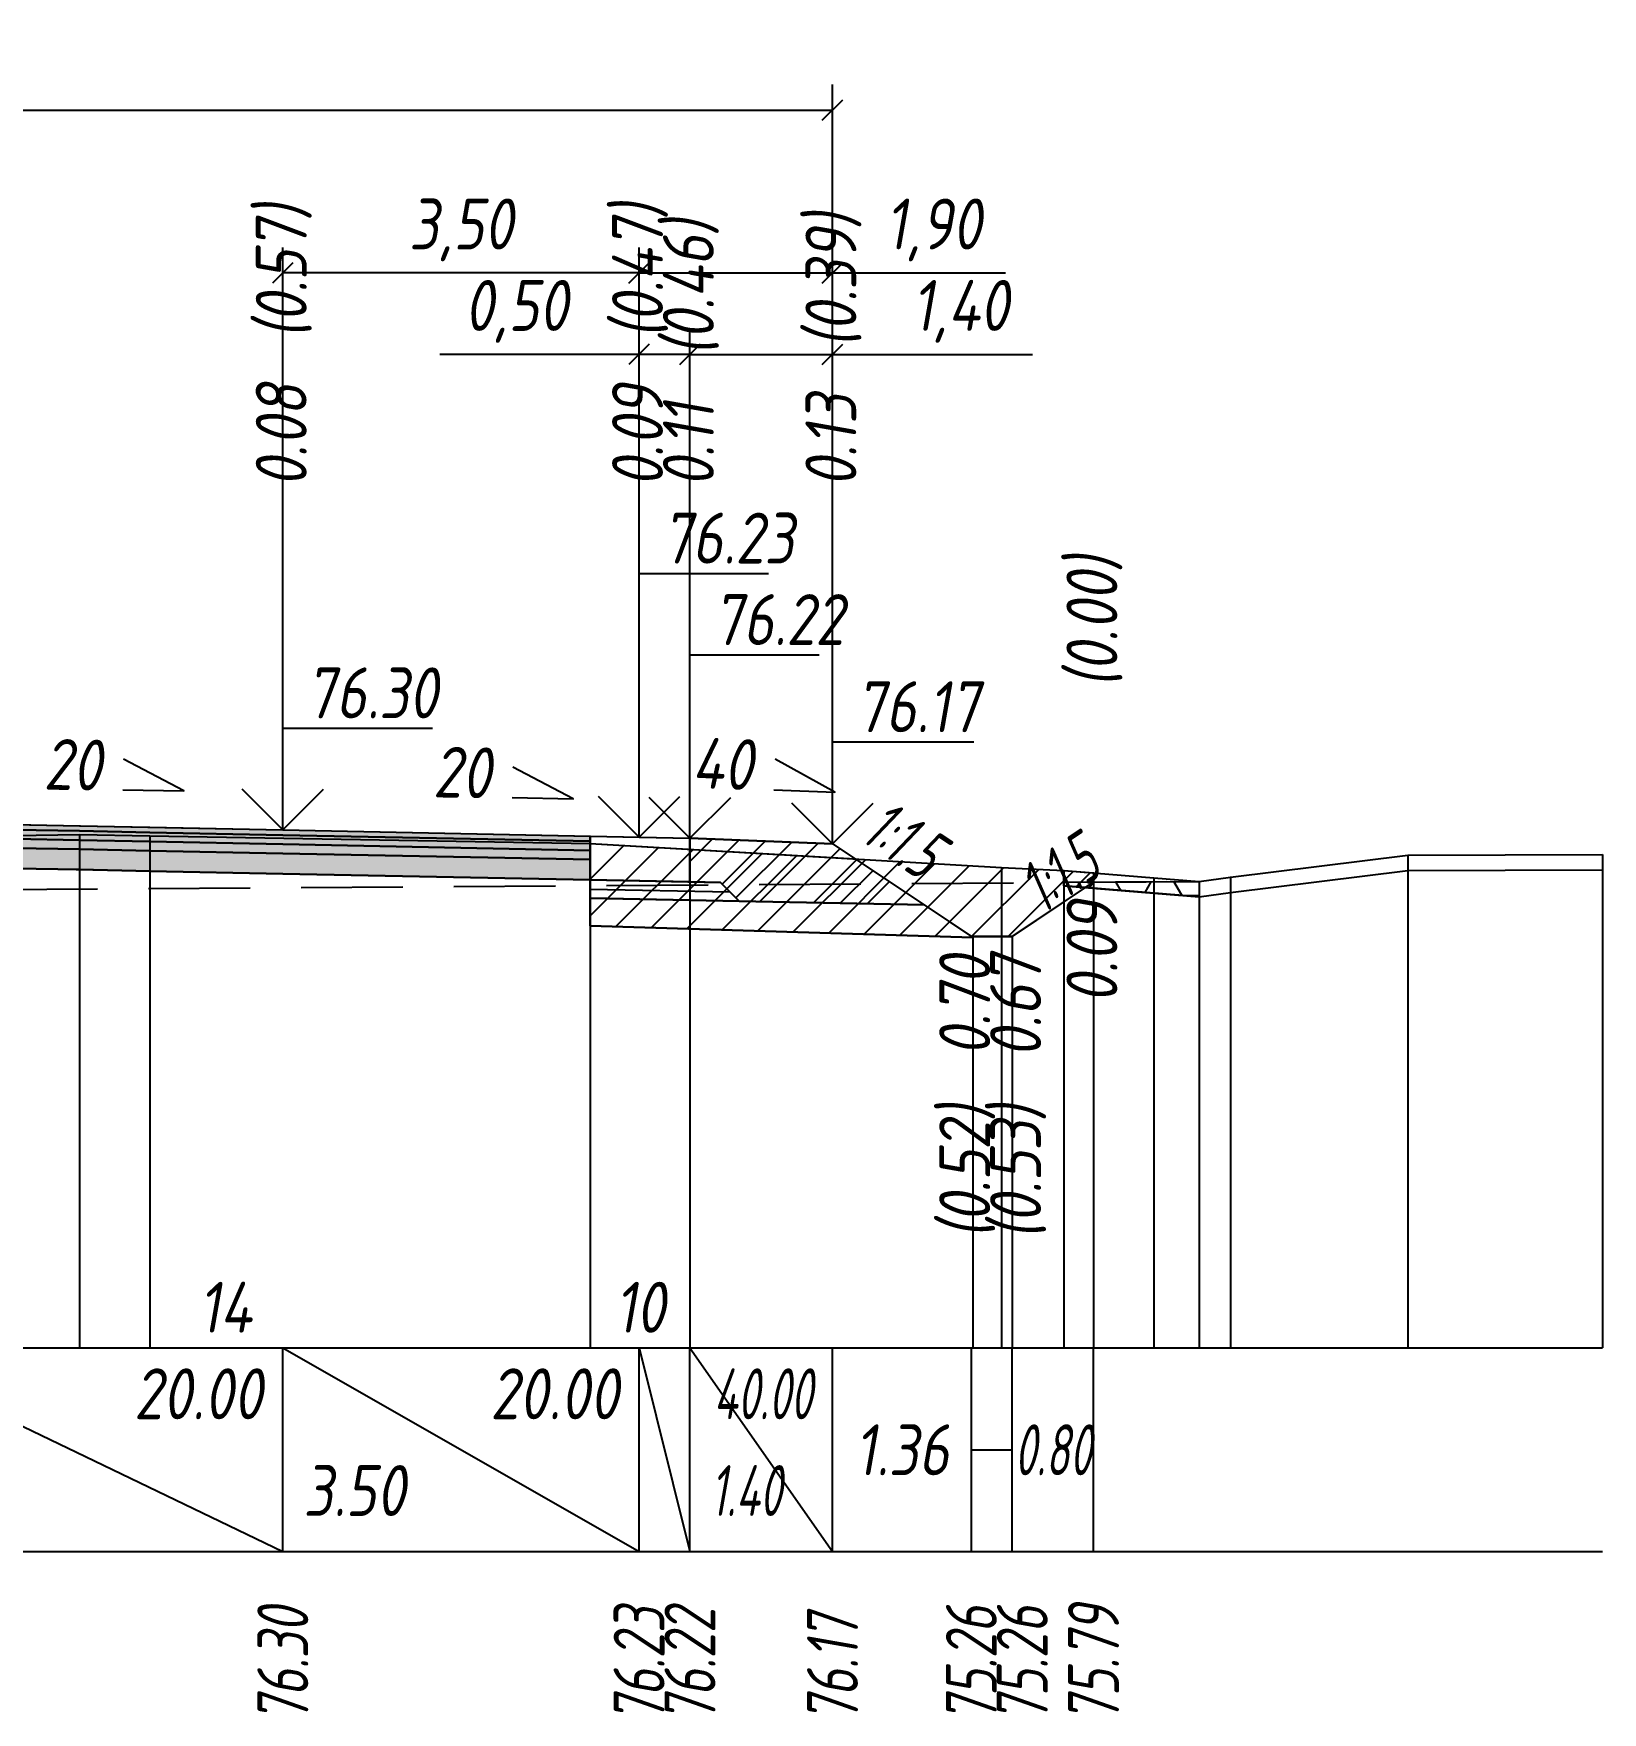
# Model space of a CAD drawing. Extents: x -717 to 1451, y -133302 to 233.
# Drawn here: x 166.5 to 243.5, y -16862.9 to -16780.5 of the extents above; entities that cross this region are included whole.
import ezdxf
from ezdxf.enums import TextEntityAlignment as Align

# ---------------------------------------------------------------- set-up
doc = ezdxf.new("R2010")
doc.units = 0
doc.linetypes.add('штриховая', pattern=[0.75, 0.5, -0.25])
for name, color, linetype in [('Интерполированный поперечник', 2, 'Continuous'), ('Код_514', 1, 'Continuous'), ('Контур_0', 7, 'Continuous'), ('Контур_2521', 7, 'Continuous'), ('Контур_2564', 7, 'Continuous'), ('Контур_2660', 7, 'Continuous'), ('Контур_2665', 7, 'Continuous'), ('Контур_400', 7, 'Continuous'), ('Контур_508', 7, 'Continuous'), ('Контур_512', 7, 'Continuous'), ('Контур_513', 7, 'Continuous'), ('Контур_818', 7, 'Continuous'), ('Красный поперечник', 1, 'Continuous'), ('Объём_2501', 7, 'Continuous'), ('Объём_2564', 7, 'Continuous'), ('Объём_2650', 7, 'Continuous'), ('Объём_2660', 7, 'Continuous'), ('Объём_2661', 7, 'Continuous'), ('Объём_2662', 7, 'Continuous'), ('Объём_2663', 7, 'Continuous'), ('Объём_2664', 7, 'Continuous'), ('Объём_2665', 7, 'Continuous'), ('Объём_2666', 7, 'Continuous'), ('Объём_2667', 7, 'Continuous'), ('Объём_2668', 7, 'Continuous'), ('Объём_2669', 7, 'Continuous'), ('Объём_2675', 7, 'Continuous'), ('Объём_2753', 7, 'Continuous'), ('Откосы', 7, 'Continuous'), ('Отметки покрытия', 7, 'Continuous'), ('Рабочие отметки', 7, 'Continuous'), ('Рабочие отметки доп.', 7, 'Continuous'), ('Слои выравнивания', 7, 'Continuous'), ('Таблица', 7, 'Continuous'), ('Уклоны проезжей части', 7, 'Continuous'), ('Черный поперечник', 3, 'Continuous')]:
    doc.layers.add(name, color=color, linetype=linetype)
for name, color, linetype, true_color in [('Контур_2540', 2, 'Continuous', 0xffff00), ('Контур_2560', 2, 'Continuous', 0xffff00), ('Контур_2561', 7, 'Continuous', 0xff8040), ('Контур_2562', 3, 'Continuous', 0x00ff00), ('Контур_2563', 7, 'Continuous', 0xff8000), ('Контур_2570', 7, 'Continuous', 0x80ff00), ('Контур_2725', 7, 'Continuous', 0x323232), ('Контур_2736', 4, 'Continuous', 0x00ffff), ('Контур_2737', 4, 'Continuous', 0x00ffff), ('Контур_2738', 4, 'Continuous', 0x00ffff), ('Контур_2739', 4, 'Continuous', 0x00ffff), ('Контур_2741', 4, 'Continuous', 0x00ffff), ('Контур_2742', 4, 'Continuous', 0x00ffff), ('Контур_2743', 4, 'Continuous', 0x00ffff), ('Контур_2744', 7, 'Continuous', 0xa4ffff), ('Контур_2745', 7, 'Continuous', 0xa4ffff), ('Контур_2747', 4, 'Continuous', 0x00ffff), ('Контур_2748', 4, 'Continuous', 0x00ffff), ('Контур_2749', 4, 'Continuous', 0x00ffff), ('Контур_2750', 4, 'Continuous', 0x00ffff), ('Контур_2751', 4, 'Continuous', 0x00ffff), ('Контур_2752', 4, 'Continuous', 0x00ffff), ('Контур_2760', 7, 'Continuous', 0x323232), ('Контур_2761', 7, 'Continuous', 0x323232), ('Контур_2762', 7, 'Continuous', 0x323232), ('Контур_2763', 7, 'Continuous', 0x323232), ('Контур_402', 7, 'Continuous', 0xff6464), ('Контур_703', 4, 'Continuous', 0x00ffff), ('Контур_705', 4, 'Continuous', 0x00ffff), ('Контур_707', 4, 'Continuous', 0x00ffff), ('Контур_720', 131, 'Continuous', 0xaaffff), ('Объём_2500', 7, 'Continuous', 0xc0c0c0), ('Объём_2520', 7, 'Continuous', 0x80ffff), ('Объём_2540', 2, 'Continuous', 0xffff00), ('Объём_2560', 2, 'Continuous', 0xffff00), ('Объём_2561', 7, 'Continuous', 0xff8040), ('Объём_2562', 3, 'Continuous', 0x00ff00), ('Объём_2563', 7, 'Continuous', 0xff8000), ('Объём_2570', 7, 'Continuous', 0x80ff00), ('Объём_2600', 7, 'Continuous', 0x808000), ('Объём_2746', 2, 'Continuous', 0xffff00)]:
    doc.layers.add(name, color=color, linetype=linetype, true_color=true_color)
doc.styles.get("Standard").update_dxf_attribs({"font": 'txt', "height": 2.5})
doc.styles.add('М', font='romand.shx', dxfattribs={"width": 0.8, "oblique": 10, "height": 2.5})
doc.dimstyles.new('ISO-25', dxfattribs={"dimtxt": 2.5, "dimasz": 2.5, "dimexe": 1.25, "dimexo": 0.625, "dimtad": 1, "dimtxsty": 'Standard', "dimcen": 2.5, "dimadec": 0, "dimazin": 0, "dimtfac": 1, "dimtmove": 0, "dimatfit": 3, "dimfxl": 1, "dimarcsym": 0})

# ---------------------------------------------------------------- blocks, each defined once
blk = doc.blocks.new('_Oblique')
at = {"color": 0, "linetype": 'ByBlock', "lineweight": -2}
blk.add_line((-0.5, -0.5), (0.5, 0.5), dxfattribs=at)
blk = doc.blocks.new('*D393')
at = {"color": 0, "lineweight": -2, "transparency": 16777216}
for p, q in [((198.715, -16819.4), (198.715, -16794.96)), ((205.715, -16819.68), (205.715, -16794.96)), ((198.715, -16796.21), (205.715, -16796.21)), ((205.715, -16796.21), (215.546, -16796.21))]:
    blk.add_line(p, q, dxfattribs=at)
at = {"layer": 'Defpoints', "color": 0, "transparency": 16777216}
for p in [(205.715, -16796.21), (198.715, -16820.025), (205.715, -16820.305)]:
    blk.add_point(p, dxfattribs=at)
at = {"color": 0, "lineweight": -2, "transparency": 16777216, "rotation": 180}
blk.add_blockref('_Oblique', (198.715, -16796.21), dxfattribs=at)
at = {"color": 0, "lineweight": -2, "transparency": 16777216}
blk.add_blockref('_Oblique', (205.715, -16796.21), dxfattribs=at)
at = {"color": 0, "transparency": 16777216, "insert": (212.005, -16794.097), "char_height": 2.5, "width": 8.75, "attachment_point": 5, "style": 'М'}
blk.add_mtext('1,40', dxfattribs=at)
blk = doc.blocks.new('*D395')
at = {"color": 0, "lineweight": -2, "transparency": 16777216}
for p, q in [((196.215, -16819.35), (196.215, -16794.96)), ((198.715, -16819.4), (198.715, -16794.96)), ((196.215, -16796.21), (186.424, -16796.21)), ((198.715, -16796.21), (196.215, -16796.21))]:
    blk.add_line(p, q, dxfattribs=at)
at = {"layer": 'Defpoints', "color": 0, "transparency": 16777216}
for p in [(198.715, -16796.21), (196.215, -16819.975), (198.715, -16820.025)]:
    blk.add_point(p, dxfattribs=at)
at = {"color": 0, "lineweight": -2, "transparency": 16777216, "rotation": 180}
blk.add_blockref('_Oblique', (196.215, -16796.21), dxfattribs=at)
at = {"color": 0, "lineweight": -2, "transparency": 16777216}
blk.add_blockref('_Oblique', (198.715, -16796.21), dxfattribs=at)
at = {"color": 0, "transparency": 16777216, "insert": (190.185, -16794.097), "char_height": 2.5, "width": 9.16667, "attachment_point": 5, "style": 'М'}
blk.add_mtext('0,50', dxfattribs=at)
blk = doc.blocks.new('*D397')
at = {"color": 0, "lineweight": -2, "transparency": 16777216}
for p, q in [((178.715, -16819), (178.715, -16790.96)), ((196.215, -16819.35), (196.215, -16790.96)), ((196.215, -16792.21), (178.715, -16792.21))]:
    blk.add_line(p, q, dxfattribs=at)
at = {"layer": 'Defpoints', "color": 0, "transparency": 16777216}
for p in [(178.715, -16792.21), (178.715, -16819.625), (196.215, -16819.975)]:
    blk.add_point(p, dxfattribs=at)
at = {"color": 0, "lineweight": -2, "transparency": 16777216, "rotation": 180}
blk.add_blockref('_Oblique', (178.715, -16792.21), dxfattribs=at)
at = {"color": 0, "lineweight": -2, "transparency": 16777216}
blk.add_blockref('_Oblique', (196.215, -16792.21), dxfattribs=at)
at = {"color": 0, "transparency": 16777216, "insert": (187.465, -16790.097), "char_height": 2.5, "width": 9.58333, "attachment_point": 5, "style": 'М'}
blk.add_mtext('3,50', dxfattribs=at)
blk = doc.blocks.new('*D398')
at = {"color": 0, "lineweight": -2, "transparency": 16777216}
for p, q in [((196.215, -16819.35), (196.215, -16790.96)), ((205.715, -16819.68), (205.715, -16790.96)), ((196.215, -16792.21), (205.715, -16792.21)), ((205.715, -16792.21), (214.211, -16792.21))]:
    blk.add_line(p, q, dxfattribs=at)
at = {"layer": 'Defpoints', "color": 0, "transparency": 16777216}
for p in [(196.215, -16792.21), (196.215, -16819.975), (205.715, -16820.305)]:
    blk.add_point(p, dxfattribs=at)
at = {"color": 0, "lineweight": -2, "transparency": 16777216, "rotation": 180}
blk.add_blockref('_Oblique', (196.215, -16792.21), dxfattribs=at)
at = {"color": 0, "lineweight": -2, "transparency": 16777216}
blk.add_blockref('_Oblique', (205.715, -16792.21), dxfattribs=at)
at = {"color": 0, "transparency": 16777216, "insert": (210.671, -16790.097), "char_height": 2.5, "width": 8.75, "attachment_point": 5, "style": 'М'}
blk.add_mtext('1,90', dxfattribs=at)
blk = doc.blocks.new('*D400')
at = {"color": 0, "lineweight": -2, "transparency": 16777216}
for p, q in [((110.215, -16819.68), (110.215, -16782.96)), ((205.715, -16819.68), (205.715, -16782.96)), ((110.215, -16784.21), (205.715, -16784.21))]:
    blk.add_line(p, q, dxfattribs=at)
at = {"layer": 'Defpoints', "color": 0, "transparency": 16777216}
for p in [(205.715, -16784.21), (110.215, -16820.305), (205.715, -16820.305)]:
    blk.add_point(p, dxfattribs=at)
at = {"color": 0, "lineweight": -2, "transparency": 16777216, "rotation": 180}
blk.add_blockref('_Oblique', (110.215, -16784.21), dxfattribs=at)
at = {"color": 0, "lineweight": -2, "transparency": 16777216}
blk.add_blockref('_Oblique', (205.715, -16784.21), dxfattribs=at)
at = {"color": 0, "transparency": 16777216, "insert": (157.965, -16782.097), "char_height": 2.5, "width": 10.41667, "attachment_point": 5, "style": 'М'}
blk.add_mtext('19,10', dxfattribs=at)

msp = doc.modelspace()

# ---------------------------------------------------------------- hatches: boundary and pattern name
at = {"layer": 'Объём_2563'}
h = msp.add_hatch(dxfattribs=at)
h.set_pattern_fill('ANSI31', color=256, scale=0.3)
h.paths.add_polyline_path([(201.133, -16823.06), (200.215, -16822.142), (198.715, -16822.112), (198.715, -16819.962), (205.715, -16820.242), (210.215, -16823.242)])
at = {"layer": 'Объём_2570'}
h = msp.add_hatch(dxfattribs=at)
h.set_pattern_fill('ANSI31', color=256, scale=0.2)
h.paths.add_polyline_path([(217.083, -16821.561), (218.535, -16821.675), (218.535, -16822.425), (217.083, -16822.311)])
at = {"layer": 'Объём_2600'}
h = msp.add_hatch(dxfattribs=at)
h.set_pattern_fill('ANSI31', color=6, scale=0.4)
h.paths.add_polyline_path([(214.537, -16824.79), (212.606, -16824.79), (212.606, -16824.836), (193.811, -16824.273), (193.811, -16820.223), (214.013, -16821.4), (217.083, -16821.561), (217.083, -16822.311), (218.132, -16822.393)])
h = msp.add_hatch(dxfattribs=at)
h.set_pattern_fill('HONEY', color=5, scale=0.3)
h.paths.add_polyline_path([(218.535, -16822.125), (223.728, -16822.09), (223.728, -16822.84), (218.132, -16822.393)])
at = {"layer": 'Слои выравнивания'}
for color, points in [(2, [(157.965, -16819.147), (161.343, -16819.215), (165.539, -16819.299), (168.729, -16819.362), (172.185, -16819.432), (178.715, -16819.562), (193.811, -16819.864), (193.811, -16820.114), (178.715, -16819.812), (172.185, -16819.682), (168.729, -16819.612), (165.539, -16819.549), (161.343, -16819.465), (157.965, -16819.397)]), (3, [(157.965, -16819.397), (161.343, -16819.465), (165.539, -16819.549), (168.729, -16819.612), (172.185, -16819.682), (178.715, -16819.812), (193.811, -16820.114), (193.811, -16820.564), (178.715, -16820.262), (172.185, -16820.132), (168.729, -16820.062), (165.539, -16819.999), (161.343, -16819.915), (157.965, -16819.847)]), (4, [(157.965, -16819.847), (161.343, -16819.915), (165.539, -16819.999), (168.729, -16820.062), (172.185, -16820.132), (178.715, -16820.262), (193.811, -16820.564), (193.811, -16821.014), (178.715, -16820.712), (172.185, -16820.582), (168.729, -16820.512), (165.539, -16820.449), (161.343, -16820.365), (157.965, -16820.297)]), (5, [(157.965, -16820.297), (161.343, -16820.365), (165.539, -16820.449), (168.729, -16820.512), (172.185, -16820.582), (178.715, -16820.712), (193.811, -16821.014), (193.811, -16822.014), (178.715, -16821.712), (172.185, -16821.582), (168.729, -16821.512), (165.539, -16821.449), (161.343, -16821.365), (157.965, -16821.297)])]:
    msp.add_hatch(color=color, dxfattribs=at).paths.add_polyline_path(points)

# ---------------------------------------------------------------- linework, layer by layer
at = {"layer": 'Интерполированный поперечник', "linetype": 'штриховая', "ltscale": 10, "flags": 128}
msp.add_lwpolyline([(112.113, -16822.839), (223.728, -16822.09)], dxfattribs=at)
at = {"layer": 'Код_514'}
for p, q in [((157.965, -16845), (178.715, -16855)), ((178.715, -16855), (178.715, -16845)), ((178.715, -16845), (196.215, -16855)), ((196.215, -16855), (196.215, -16845)), ((196.215, -16845), (198.715, -16855)), ((198.715, -16855), (198.715, -16845)), ((198.715, -16845), (205.715, -16855)), ((205.715, -16855), (205.715, -16845)), ((212.537, -16855), (212.537, -16845)), ((214.537, -16855), (214.537, -16845)), ((218.535, -16855), (218.535, -16845)), ((212.537, -16850), (214.537, -16850))]:
    msp.add_line(p, q, dxfattribs=at)
at = {"layer": 'Контур_0', "flags": 128}
for points in [[(193.811, -16819.864), (198.715, -16819.962), (198.715, -16822.112), (193.811, -16822.014), (193.811, -16819.864), (193.811, -16819.864)], [(205.715, -16820.242), (208.639, -16822.192), (208.639, -16822.192), (208.639, -16822.192), (208.639, -16822.192), (208.639, -16822.192), (208.639, -16822.192), (208.639, -16822.192), (208.639, -16822.192), (208.639, -16822.192), (208.639, -16822.192), (208.639, -16822.192), (208.639, -16822.192), (208.639, -16822.192), (208.639, -16822.192), (212.537, -16824.79)], [(205.715, -16820.242), (208.639, -16822.192), (208.639, -16822.192), (208.639, -16822.192), (208.639, -16822.192), (208.639, -16822.192), (208.639, -16822.192), (208.639, -16822.192), (208.639, -16822.192), (208.639, -16822.192), (208.639, -16822.192), (208.639, -16822.192), (208.639, -16822.192), (208.639, -16822.192), (208.639, -16822.192), (212.537, -16824.79), (214.537, -16824.79), (218.535, -16822.125), (218.535, -16822.125), (218.535, -16822.125), (218.535, -16822.125), (218.535, -16822.125), (218.535, -16822.125), (218.535, -16822.125), (218.535, -16822.125), (218.535, -16822.125), (218.535, -16822.125), (218.535, -16822.125), (218.535, -16822.125), (218.535, -16822.125)], [(198.715, -16823.012), (193.811, -16822.914), (193.811, -16822.014), (200.215, -16822.142), (201.133, -16823.06), (198.715, -16823.012), (198.715, -16823.012)], [(198.715, -16822.112), (200.215, -16822.142), (201.133, -16823.06), (210.215, -16823.242)]]:
    msp.add_lwpolyline(points, dxfattribs=at)
at = {"layer": 'Контур_2521', "color": 250, "flags": 128}
msp.add_lwpolyline([(193.811, -16822.464), (200.674, -16822.601)], dxfattribs=at)
at = {"layer": 'Контур_2540', "flags": 128}
msp.add_lwpolyline([(196.215, -16822.962), (210.215, -16823.242), (212.606, -16824.836), (193.811, -16824.273), (193.811, -16822.914), (196.215, -16822.962), (196.215, -16822.962)], dxfattribs=at)
at = {"layer": 'Контур_2560', "flags": 128}
msp.add_lwpolyline([(198.715, -16819.962), (205.715, -16820.242), (205.715, -16820.242), (205.715, -16820.242)], dxfattribs=at)
at = {"layer": 'Контур_2561', "flags": 128}
msp.add_lwpolyline([(198.715, -16819.962), (198.715, -16819.962), (205.715, -16820.242), (205.715, -16820.242), (198.715, -16819.962)], dxfattribs=at)
at = {"layer": 'Контур_2562', "flags": 128}
msp.add_lwpolyline([(205.715, -16820.242), (205.715, -16820.242), (205.715, -16820.242), (205.715, -16820.242), (205.715, -16820.242)], dxfattribs=at)
at = {"layer": 'Контур_2563', "flags": 128}
msp.add_lwpolyline([(201.133, -16823.06), (200.215, -16822.142), (198.715, -16822.112), (198.715, -16819.962), (205.715, -16820.242), (210.215, -16823.242), (201.133, -16823.06), (201.133, -16823.06)], dxfattribs=at)
at = {"layer": 'Контур_2564', "flags": 128}
msp.add_lwpolyline([(198.715, -16819.962), (205.715, -16820.242)], dxfattribs=at)
at = {"layer": 'Контур_2570', "flags": 128}
msp.add_lwpolyline([(165.539, -16819.838), (168.729, -16819.783), (172.185, -16819.845), (193.811, -16820.223), (214.013, -16821.4), (217.083, -16821.561), (217.083, -16822.311), (221.506, -16822.659), (223.728, -16822.84), (223.728, -16822.84), (225.259, -16822.635), (233.969, -16821.556), (243.535, -16821.522)], dxfattribs=at)
at = {"layer": 'Контур_2660', "flags": 128}
msp.add_lwpolyline([(193.811, -16824.273), (212.606, -16824.836)], dxfattribs=at)
at = {"layer": 'Контур_2665', "flags": 128}
msp.add_lwpolyline([(205.715, -16820.242), (205.715, -16820.242)], dxfattribs=at)
at = {"layer": 'Контур_2725', "flags": 128}
msp.add_lwpolyline([(144.646, -16821.564), (157.965, -16821.297), (161.343, -16821.365), (165.539, -16821.449), (168.729, -16821.512), (172.185, -16821.582), (178.715, -16821.712), (193.811, -16822.014)], dxfattribs=at)
at = {"layer": 'Контур_2736', "flags": 128}
for points in [[(205.715, -16820.242), (208.639, -16822.192)], [(208.639, -16822.192), (212.537, -16824.79)]]:
    msp.add_lwpolyline(points, dxfattribs=at)
at = {"layer": 'Контур_2737', "flags": 128}
msp.add_lwpolyline([(208.639, -16822.192), (208.639, -16822.192)], dxfattribs=at)
at = {"layer": 'Контур_2738', "flags": 128}
msp.add_lwpolyline([(208.639, -16822.192), (208.639, -16822.192)], dxfattribs=at)
at = {"layer": 'Контур_2739', "flags": 128}
msp.add_lwpolyline([(208.639, -16822.192), (208.639, -16822.192)], dxfattribs=at)
at = {"layer": 'Контур_2741', "flags": 128}
msp.add_lwpolyline([(218.535, -16822.125), (218.535, -16822.125)], dxfattribs=at)
at = {"layer": 'Контур_2742', "flags": 128}
msp.add_lwpolyline([(218.535, -16822.125), (218.535, -16822.125)], dxfattribs=at)
at = {"layer": 'Контур_2743', "flags": 128}
msp.add_lwpolyline([(218.535, -16822.125), (218.535, -16822.125)], dxfattribs=at)
at = {"layer": 'Контур_2744', "flags": 128}
msp.add_lwpolyline([(218.535, -16822.125), (218.535, -16822.125)], dxfattribs=at)
msp.add_lwpolyline([(218.535, -16822.125), (218.535, -16822.125)], dxfattribs=at)
msp.add_lwpolyline([(218.535, -16822.125), (218.535, -16822.125)], dxfattribs=at)
msp.add_lwpolyline([(218.535, -16822.125), (218.535, -16822.125)], dxfattribs=at)
msp.add_lwpolyline([(218.535, -16822.125), (218.535, -16822.125)], dxfattribs=at)
msp.add_lwpolyline([(218.535, -16822.125), (218.535, -16822.125)], dxfattribs=at)
at = {"layer": 'Контур_2745', "flags": 128}
msp.add_lwpolyline([(208.639, -16822.192), (208.639, -16822.192)], dxfattribs=at)
msp.add_lwpolyline([(208.639, -16822.192), (208.639, -16822.192)], dxfattribs=at)
msp.add_lwpolyline([(208.639, -16822.192), (208.639, -16822.192)], dxfattribs=at)
msp.add_lwpolyline([(208.639, -16822.192), (208.639, -16822.192)], dxfattribs=at)
msp.add_lwpolyline([(208.639, -16822.192), (208.639, -16822.192)], dxfattribs=at)
msp.add_lwpolyline([(208.639, -16822.192), (208.639, -16822.192)], dxfattribs=at)
at = {"layer": 'Контур_2747', "flags": 128}
msp.add_lwpolyline([(208.639, -16822.192), (208.639, -16822.192)], dxfattribs=at)
at = {"layer": 'Контур_2748', "flags": 128}
msp.add_lwpolyline([(208.639, -16822.192), (208.639, -16822.192)], dxfattribs=at)
at = {"layer": 'Контур_2749', "flags": 128}
msp.add_lwpolyline([(208.639, -16822.192), (208.639, -16822.192)], dxfattribs=at)
at = {"layer": 'Контур_2750', "flags": 128}
msp.add_lwpolyline([(218.535, -16822.125), (218.535, -16822.125)], dxfattribs=at)
at = {"layer": 'Контур_2751', "flags": 128}
msp.add_lwpolyline([(218.535, -16822.125), (218.535, -16822.125)], dxfattribs=at)
at = {"layer": 'Контур_2752', "flags": 128}
msp.add_lwpolyline([(218.535, -16822.125), (218.535, -16822.125)], dxfattribs=at)
at = {"layer": 'Контур_2760', "flags": 128}
msp.add_lwpolyline([(144.646, -16819.414), (157.965, -16819.147), (161.343, -16819.215), (165.539, -16819.299), (168.729, -16819.362), (172.185, -16819.432), (178.715, -16819.562), (193.811, -16819.864)], dxfattribs=at)
at = {"layer": 'Контур_2761', "flags": 128}
msp.add_lwpolyline([(144.646, -16819.664), (157.965, -16819.397), (161.343, -16819.465), (165.539, -16819.549), (168.729, -16819.612), (172.185, -16819.682), (178.715, -16819.812), (193.811, -16820.114)], dxfattribs=at)
at = {"layer": 'Контур_2762', "flags": 128}
msp.add_lwpolyline([(144.646, -16820.114), (157.965, -16819.847), (161.343, -16819.915), (165.539, -16819.999), (168.729, -16820.062), (172.185, -16820.132), (178.715, -16820.262), (193.811, -16820.564)], dxfattribs=at)
at = {"layer": 'Контур_2763', "flags": 128}
msp.add_lwpolyline([(144.646, -16820.564), (157.965, -16820.297), (161.343, -16820.365), (165.539, -16820.449), (168.729, -16820.512), (172.185, -16820.582), (178.715, -16820.712), (193.811, -16821.014)], dxfattribs=at)
at = {"layer": 'Контур_400', "flags": 128}
msp.add_lwpolyline([(157.965, -16819.147), (178.715, -16819.562), (196.215, -16819.912), (196.215, -16819.912), (196.215, -16819.912), (196.215, -16819.912), (196.215, -16819.912), (196.215, -16819.912), (198.715, -16819.962)], dxfattribs=at)
at = {"layer": 'Контур_402', "flags": 128}
msp.add_lwpolyline([(105, -16824.786), (144.646, -16823.597), (144.646, -16821.564), (157.965, -16821.297), (193.811, -16822.014), (193.811, -16824.273), (212.606, -16824.836)], dxfattribs=at)
at = {"layer": 'Контур_508', "flags": 128}
msp.add_lwpolyline([(105, -16824.786), (144.646, -16823.597), (144.646, -16821.564), (157.965, -16821.297), (193.811, -16822.014), (193.811, -16824.273), (212.606, -16824.836), (212.606, -16824.79), (214.537, -16824.79), (218.535, -16822.125)], dxfattribs=at)
at = {"layer": 'Контур_512', "flags": 128}
msp.add_lwpolyline([(193.811, -16824.273), (212.606, -16824.836), (212.606, -16824.79), (214.537, -16824.79), (218.535, -16822.125)], dxfattribs=at)
at = {"layer": 'Контур_513', "flags": 128}
msp.add_lwpolyline([(105, -16824.786), (144.646, -16823.597), (144.646, -16821.564), (157.965, -16821.297), (193.811, -16822.014), (193.811, -16824.273), (212.606, -16824.836), (212.606, -16824.79), (214.537, -16824.79), (218.535, -16822.125)], dxfattribs=at)
at = {"layer": 'Контур_703', "flags": 128}
msp.add_lwpolyline([(205.715, -16820.242), (208.639, -16822.192)], dxfattribs=at)
at = {"layer": 'Контур_705', "flags": 128}
msp.add_lwpolyline([(208.639, -16822.192), (208.639, -16822.192)], dxfattribs=at)
at = {"layer": 'Контур_707', "flags": 128}
msp.add_lwpolyline([(214.537, -16824.79), (218.535, -16822.125)], dxfattribs=at)
at = {"layer": 'Контур_720', "flags": 128}
msp.add_lwpolyline([(212.537, -16824.79), (214.537, -16824.79)], dxfattribs=at)
at = {"layer": 'Контур_818', "flags": 128}
msp.add_lwpolyline([(105, -16824.469), (112.113, -16823.589), (112.113, -16823.589), (120.33, -16822.601), (121.821, -16822.361), (121.821, -16821.611), (125.225, -16821.467), (144.646, -16820.218), (157.965, -16819.976), (165.539, -16819.838), (168.729, -16819.783), (172.185, -16819.845), (193.811, -16820.223), (214.013, -16821.4), (217.083, -16821.561), (217.083, -16822.311), (218.535, -16822.425)], dxfattribs=at)
at = {"layer": 'Красный поперечник'}
for p, q in [((157.965, -16819.147), (178.715, -16819.562)), ((178.715, -16819.562), (196.215, -16819.912)), ((196.215, -16819.912), (198.715, -16819.962)), ((198.715, -16819.962), (205.715, -16820.242)), ((205.715, -16820.242), (212.537, -16824.79)), ((214.537, -16824.79), (218.535, -16822.125)), ((218.535, -16822.125), (218.535, -16845)), ((193.811, -16824.273), (193.811, -16845)), ((212.537, -16824.79), (214.537, -16824.79)), ((212.606, -16824.79), (212.606, -16845)), ((212.606, -16824.836), (212.606, -16845)), ((214.537, -16824.79), (214.537, -16845))]:
    msp.add_line(p, q, dxfattribs=at)
at = {"layer": 'Объём_2500', "flags": 128}
msp.add_lwpolyline([(193.811, -16819.864), (198.715, -16819.962), (198.715, -16822.112), (193.811, -16822.014), (193.811, -16819.864), (193.811, -16819.864)], dxfattribs=at)
at = {"layer": 'Объём_2501', "flags": 128}
msp.add_lwpolyline([(157.965, -16819.147), (178.715, -16819.562), (196.215, -16819.912), (196.215, -16819.912), (196.215, -16819.912), (196.215, -16819.912), (196.215, -16819.912), (196.215, -16819.912), (198.715, -16819.962)], dxfattribs=at)
at = {"layer": 'Объём_2520', "color": 250, "flags": 128}
msp.add_lwpolyline([(198.715, -16823.012), (193.811, -16822.914), (193.811, -16822.014), (200.215, -16822.142), (201.133, -16823.06), (198.715, -16823.012), (198.715, -16823.012)], dxfattribs=at)
at = {"layer": 'Объём_2540', "flags": 128}
msp.add_lwpolyline([(196.215, -16822.962), (210.215, -16823.242), (212.606, -16824.836), (193.811, -16824.273), (193.811, -16822.914), (196.215, -16822.962), (196.215, -16822.962)], dxfattribs=at)
at = {"layer": 'Объём_2560', "flags": 128}
msp.add_lwpolyline([(198.715, -16819.962), (205.715, -16820.242), (205.715, -16820.242), (205.715, -16820.242)], dxfattribs=at)
at = {"layer": 'Объём_2561', "flags": 128}
msp.add_lwpolyline([(198.715, -16819.962), (198.715, -16819.962), (205.715, -16820.242), (205.715, -16820.242), (198.715, -16819.962)], dxfattribs=at)
at = {"layer": 'Объём_2562', "flags": 128}
msp.add_lwpolyline([(205.715, -16820.242), (205.715, -16820.242), (205.715, -16820.242), (205.715, -16820.242), (205.715, -16820.242)], dxfattribs=at)
at = {"layer": 'Объём_2563', "color": 250, "flags": 128}
msp.add_lwpolyline([(201.133, -16823.06), (200.215, -16822.142), (198.715, -16822.112), (198.715, -16819.962), (205.715, -16820.242), (210.215, -16823.242), (201.133, -16823.06), (201.133, -16823.06)], dxfattribs=at)
at = {"layer": 'Объём_2564', "flags": 128}
msp.add_lwpolyline([(198.715, -16819.962), (205.715, -16820.242)], dxfattribs=at)
at = {"layer": 'Объём_2570', "flags": 128}
msp.add_lwpolyline([(217.083, -16821.561), (218.535, -16821.675), (218.535, -16822.425), (217.083, -16822.311), (217.083, -16821.561), (217.083, -16821.561)], dxfattribs=at)
at = {"layer": 'Объём_2600', "color": 5, "flags": 128}
msp.add_lwpolyline([(218.535, -16822.125), (223.728, -16822.09), (223.728, -16822.84), (218.132, -16822.393), (218.535, -16822.125), (218.535, -16822.125)], dxfattribs=at)
at = {"layer": 'Объём_2650', "color": 6, "flags": 128}
msp.add_lwpolyline([(214.537, -16824.79), (212.606, -16824.79), (212.606, -16824.836), (193.811, -16824.273), (193.811, -16820.223), (214.013, -16821.4), (217.083, -16821.561), (217.083, -16822.311), (218.132, -16822.393), (214.537, -16824.79), (214.537, -16824.79)], dxfattribs=at)
at = {"layer": 'Объём_2660', "flags": 128}
msp.add_lwpolyline([(193.811, -16824.273), (212.606, -16824.836)], dxfattribs=at)
at = {"layer": 'Объём_2661', "flags": 128}
msp.add_lwpolyline([(205.715, -16820.242), (208.639, -16822.192), (212.537, -16824.79)], dxfattribs=at)
at = {"layer": 'Объём_2662', "flags": 128}
msp.add_lwpolyline([(214.537, -16824.79), (218.535, -16822.125)], dxfattribs=at)
at = {"layer": 'Объём_2663', "flags": 128}
msp.add_lwpolyline([(212.537, -16824.79), (214.537, -16824.79)], dxfattribs=at)
at = {"layer": 'Объём_2664', "flags": 128}
msp.add_lwpolyline([(212.537, -16824.79), (214.537, -16824.79)], dxfattribs=at)
at = {"layer": 'Объём_2665', "flags": 128}
msp.add_lwpolyline([(205.715, -16820.242), (205.715, -16820.242)], dxfattribs=at)
at = {"layer": 'Объём_2666', "flags": 128}
for points in [[(205.715, -16820.242), (208.639, -16822.192)], [(208.639, -16822.192), (212.537, -16824.79)]]:
    msp.add_lwpolyline(points, dxfattribs=at)
at = {"layer": 'Объём_2667', "flags": 128}
for points in [[(208.639, -16822.192), (208.639, -16822.192)], [(218.535, -16822.125), (218.535, -16822.125)]]:
    msp.add_lwpolyline(points, dxfattribs=at)
at = {"layer": 'Объём_2668', "flags": 128}
for points in [[(208.639, -16822.192), (208.639, -16822.192)], [(218.535, -16822.125), (218.535, -16822.125)]]:
    msp.add_lwpolyline(points, dxfattribs=at)
at = {"layer": 'Объём_2669', "flags": 128}
for points in [[(208.639, -16822.192), (208.639, -16822.192)], [(218.535, -16822.125), (218.535, -16822.125)]]:
    msp.add_lwpolyline(points, dxfattribs=at)
at = {"layer": 'Объём_2675', "flags": 128}
for points in [[(208.639, -16822.192), (208.639, -16822.192)], [(208.639, -16822.192), (208.639, -16822.192)], [(208.639, -16822.192), (208.639, -16822.192)], [(208.639, -16822.192), (208.639, -16822.192)], [(208.639, -16822.192), (208.639, -16822.192)], [(208.639, -16822.192), (208.639, -16822.192)], [(218.535, -16822.125), (218.535, -16822.125)], [(218.535, -16822.125), (218.535, -16822.125)], [(218.535, -16822.125), (218.535, -16822.125)], [(218.535, -16822.125), (218.535, -16822.125)], [(218.535, -16822.125), (218.535, -16822.125)], [(218.535, -16822.125), (218.535, -16822.125)]]:
    msp.add_lwpolyline(points, dxfattribs=at)
at = {"layer": 'Объём_2746', "flags": 128}
msp.add_lwpolyline([(212.606, -16824.836), (193.811, -16824.273), (193.811, -16820.223), (206.823, -16820.981), (212.537, -16824.79), (212.606, -16824.79), (212.606, -16824.836), (212.606, -16824.836)], dxfattribs=at)
at = {"layer": 'Объём_2753', "flags": 128}
msp.add_lwpolyline([(193.811, -16819.864), (193.811, -16819.864)], dxfattribs=at)
at = {"layer": 'Откосы', "color": 1, "flags": 128}
for points in [[(170.853, -16817.588), (173.852, -16817.648), (170.883, -16816.088)], [(202.834, -16817.593), (205.832, -16817.713), (202.894, -16816.094)], [(189.978, -16817.97), (192.977, -16818.03), (190.008, -16816.471)]]:
    msp.add_lwpolyline(points, dxfattribs=at)
at = {"layer": 'Отметки покрытия', "color": 1}
for p, q in [((196.215, -16819.912), (196.215, -16806.962)), ((196.215, -16806.962), (202.565, -16806.962)), ((198.715, -16819.962), (198.715, -16810.962)), ((198.715, -16810.962), (205.065, -16810.962)), ((178.715, -16819.562), (178.715, -16814.562)), ((178.715, -16814.562), (186.065, -16814.562)), ((205.715, -16820.242), (205.715, -16815.242)), ((205.715, -16815.242), (212.665, -16815.242)), ((178.715, -16819.562), (176.715, -16817.562)), ((178.715, -16819.562), (180.715, -16817.562)), ((196.215, -16819.912), (194.215, -16817.912)), ((196.215, -16819.912), (198.215, -16817.912)), ((198.715, -16819.962), (196.715, -16817.962)), ((198.715, -16819.962), (200.715, -16817.962)), ((205.715, -16820.242), (203.715, -16818.242)), ((205.715, -16820.242), (207.715, -16818.242))]:
    msp.add_line(p, q, dxfattribs=at)
at = {"layer": 'Слои выравнивания'}
for p, q in [((193.811, -16819.864), (193.811, -16845)), ((198.715, -16819.962), (198.715, -16845))]:
    msp.add_line(p, q, dxfattribs=at)
at = {"layer": 'Слои выравнивания', "color": 2, "flags": 128}
msp.add_lwpolyline([(157.965, -16819.147), (161.343, -16819.215), (165.539, -16819.299), (168.729, -16819.362), (172.185, -16819.432), (178.715, -16819.562), (193.811, -16819.864), (193.811, -16820.114), (178.715, -16819.812), (172.185, -16819.682), (168.729, -16819.612), (165.539, -16819.549), (161.343, -16819.465), (157.965, -16819.397)], close=True, dxfattribs=at)
at = {"layer": 'Слои выравнивания', "color": 3, "flags": 128}
msp.add_lwpolyline([(157.965, -16819.397), (161.343, -16819.465), (165.539, -16819.549), (168.729, -16819.612), (172.185, -16819.682), (178.715, -16819.812), (193.811, -16820.114), (193.811, -16820.564), (178.715, -16820.262), (172.185, -16820.132), (168.729, -16820.062), (165.539, -16819.999), (161.343, -16819.915), (157.965, -16819.847)], close=True, dxfattribs=at)
at = {"layer": 'Слои выравнивания', "color": 4, "flags": 128}
msp.add_lwpolyline([(157.965, -16819.847), (161.343, -16819.915), (165.539, -16819.999), (168.729, -16820.062), (172.185, -16820.132), (178.715, -16820.262), (193.811, -16820.564), (193.811, -16821.014), (178.715, -16820.712), (172.185, -16820.582), (168.729, -16820.512), (165.539, -16820.449), (161.343, -16820.365), (157.965, -16820.297)], close=True, dxfattribs=at)
at = {"layer": 'Слои выравнивания', "color": 5, "flags": 128}
msp.add_lwpolyline([(157.965, -16820.297), (161.343, -16820.365), (165.539, -16820.449), (168.729, -16820.512), (172.185, -16820.582), (178.715, -16820.712), (193.811, -16821.014), (193.811, -16822.014), (178.715, -16821.712), (172.185, -16821.582), (168.729, -16821.512), (165.539, -16821.449), (161.343, -16821.365), (157.965, -16821.297)], close=True, dxfattribs=at)
at = {"layer": 'Таблица'}
for p, q in [((80, -16845), (243.535, -16845)), ((80, -16855), (243.535, -16855))]:
    msp.add_line(p, q, dxfattribs=at)
at = {"layer": 'Черный поперечник', "color": 7}
for p, q in [((168.729, -16819.783), (168.729, -16845)), ((172.185, -16819.845), (172.185, -16845)), ((193.811, -16820.223), (193.811, -16845)), ((233.969, -16820.806), (233.969, -16845)), ((243.535, -16820.772), (243.535, -16845)), ((214.013, -16821.4), (214.013, -16845)), ((217.083, -16821.561), (217.083, -16845)), ((221.506, -16821.909), (221.506, -16845)), ((225.259, -16821.885), (225.259, -16845)), ((223.728, -16822.09), (223.728, -16845))]:
    msp.add_line(p, q, dxfattribs=at)
at = {"layer": 'Черный поперечник', "flags": 128}
msp.add_lwpolyline([(80, -16825), (90.352, -16824.723), (95.453, -16824.69), (98.413, -16824.618), (103.447, -16823.911), (112.113, -16822.839), (120.33, -16821.851), (121.821, -16821.611), (125.225, -16821.467), (144.646, -16820.218), (157.965, -16819.976), (165.539, -16819.838), (168.729, -16819.783), (172.185, -16819.845), (193.811, -16820.223), (214.013, -16821.4), (217.083, -16821.561), (221.506, -16821.909), (223.728, -16822.09), (225.259, -16821.885), (233.969, -16820.806), (243.535, -16820.772)], dxfattribs=at)

# ---------------------------------------------------------------- texts
at = {"layer": 'Код_514', "style": 'М', "oblique": 10}
for s, width, p in [('20.00', 0.8, (177.715, -16846)), ('20.00', 0.8, (195.215, -16846)), ('40.00', 0.6, (204.715, -16846))]:
    msp.add_text(s, height=2.5, dxfattribs=dict(at, width=width)).set_placement(p, align=Align.TOP_RIGHT)
for s, width, p in [('1.36', 0.8, (209.126, -16850)), ('0.80', 0.6, (216.536, -16850))]:
    msp.add_text(s, height=2.5, dxfattribs=dict(at, width=width)).set_placement(p, align=Align.MIDDLE_CENTER)
for s, width, p in [('3.50', 0.8, (179.715, -16854)), ('1.40', 0.6, (199.715, -16854))]:
    msp.add_text(s, height=2.5, dxfattribs=dict(at, width=width)).set_placement(p, align=Align.BOTTOM_LEFT)
at = {"layer": 'Код_514', "style": 'М', "oblique": 10, "width": 0.7}
for s, p in [('76.30', (178.715, -16863.382)), ('76.23', (196.215, -16863.382)), ('76.22', (198.715, -16863.382)), ('76.17', (205.715, -16863.382)), ('75.26', (212.537, -16863.382)), ('75.26', (215.037, -16863.382)), ('75.79', (218.535, -16863.382))]:
    msp.add_text(s, height=2.5, rotation=90, dxfattribs=at).set_placement(p, align=Align.MIDDLE_LEFT)
at = {"layer": 'Отметки покрытия', "color": 1, "style": 'М', "oblique": 10, "width": 0.8}
for s, p in [('76.23', (197.356, -16807.231)), ('76.22', (199.856, -16811.231)), ('76.30', (179.856, -16814.831)), ('76.17', (206.856, -16815.511))]:
    msp.add_text(s, height=2.5, dxfattribs=at).set_placement(p, align=Align.BOTTOM_LEFT)
at = {"layer": 'Рабочие отметки', "color": 1, "style": 'М', "oblique": 10, "width": 0.8}
for s, p in [('0.08', (178.637, -16802.712)), ('0.09', (196.137, -16802.712)), ('0.13', (205.637, -16802.712)), ('0.11', (198.637, -16802.712))]:
    msp.add_text(s, height=2.5, rotation=90, dxfattribs=at).set_placement(p, align=Align.MIDDLE_LEFT)
for s, p in [('0.09', (218.457, -16823.056)), ('0.70', (212.209, -16825.721)), ('0.67', (214.709, -16825.721))]:
    msp.add_text(s, height=2.5, rotation=90, dxfattribs=at).set_placement(p, align=Align.MIDDLE_RIGHT)
at = {"layer": 'Рабочие отметки доп.', "color": 1, "style": 'М', "oblique": 10, "width": 0.8}
for s, p in [('(0.57)', (178.637, -16795.412)), ('(0.47)', (196.137, -16795.412)), ('(0.46)', (198.637, -16796.262)), ('(0.39)', (205.637, -16795.862)), ('(0.00)', (218.457, -16812.556))]:
    msp.add_text(s, height=2.5, rotation=90, dxfattribs=at).set_placement(p, align=Align.MIDDLE_LEFT)
for s, p in [('(0.52)', (212.209, -16833.071)), ('(0.53)', (214.709, -16833.071))]:
    msp.add_text(s, height=2.5, rotation=90, dxfattribs=at).set_placement(p, align=Align.MIDDLE_RIGHT)
at = {"layer": 'Слои выравнивания', "style": 'М', "oblique": 10, "width": 0.8}
for s, p in [('14', (175.888, -16845)), ('10', (196.263, -16845))]:
    msp.add_text(s, height=2.5, dxfattribs=at).set_placement(p, align=Align.BOTTOM_CENTER)
at = {"layer": 'Уклоны проезжей части', "color": 1, "style": 'М', "oblique": 10}
for s, rotation, width, p in [('20', 358.85423, 0.8, (168.36, -16818.355)), ('40', 357.70938, 0.8, (200.242, -16818.309)), ('20', 358.85423, 0.8, (187.485, -16818.737)), ('1:1.5', 326.30994, 0.6, (208.118, -16821.684)), ('1:1.5', 33.69007, 0.6, (217.967, -16823.34))]:
    msp.add_text(s, height=2.5, rotation=rotation, dxfattribs=dict(at, width=width)).set_placement(p, align=Align.BOTTOM_CENTER)

# ---------------------------------------------------------------- dimensions: what is measured, and where the dimension line sits
at = {"color": 5}
dim = msp.add_linear_dim(base=(205.715, -16784.21), p1=(110.215, -16820.305), p2=(205.715, -16820.305), angle=180, dimstyle='ISO-25', override={"dimasz": 1, "dimlfac": 0.2, "dimzin": 0, "dimtxsty": 'М', "dimblk1": 'Oblique', "dimblk2": 'Oblique', "dimsah": 1}, dxfattribs=at)
dim.commit()
dim.dimension.update_dxf_attribs({"geometry": '*D400', "text_midpoint": (157.965, -16782.097)})
dim = msp.add_linear_dim(base=(178.715, -16792.21), p1=(196.215, -16819.975), p2=(178.715, -16819.625), dimstyle='ISO-25', override={"dimasz": 1, "dimlfac": 0.2, "dimzin": 0, "dimtxsty": 'М', "dimblk1": 'Oblique', "dimblk2": 'Oblique', "dimsah": 1}, dxfattribs=at)
dim.commit()
dim.dimension.update_dxf_attribs({"geometry": '*D397', "text_midpoint": (187.465, -16790.097)})
dim = msp.add_linear_dim(base=(196.215, -16792.21), p1=(205.715, -16820.305), p2=(196.215, -16819.975), dimstyle='ISO-25', override={"dimasz": 1, "dimlfac": 0.2, "dimzin": 0, "dimtxsty": 'М', "dimblk1": 'Oblique', "dimblk2": 'Oblique', "dimsah": 1}, dxfattribs=at)
dim.commit()
dim.dimension.update_dxf_attribs({"geometry": '*D398', "text_midpoint": (210.671, -16792.21), "dimtype": 160})
for base, p1, p2, picture, middle in [((198.715, -16796.21), (196.215, -16819.975), (198.715, -16820.025), '*D395', (190.185, -16796.21)), ((205.715, -16796.21), (198.715, -16820.025), (205.715, -16820.305), '*D393', (212.005, -16796.21))]:
    dim = msp.add_linear_dim(base=base, p1=p1, p2=p2, angle=180, dimstyle='ISO-25', override={"dimasz": 1, "dimlfac": 0.2, "dimzin": 0, "dimtxsty": 'М', "dimblk1": 'Oblique', "dimblk2": 'Oblique', "dimsah": 1}, dxfattribs=at)
    dim.commit()
    dim.dimension.update_dxf_attribs({"geometry": picture, "text_midpoint": middle, "dimtype": 160})

doc.saveas('drawing.dxf')
